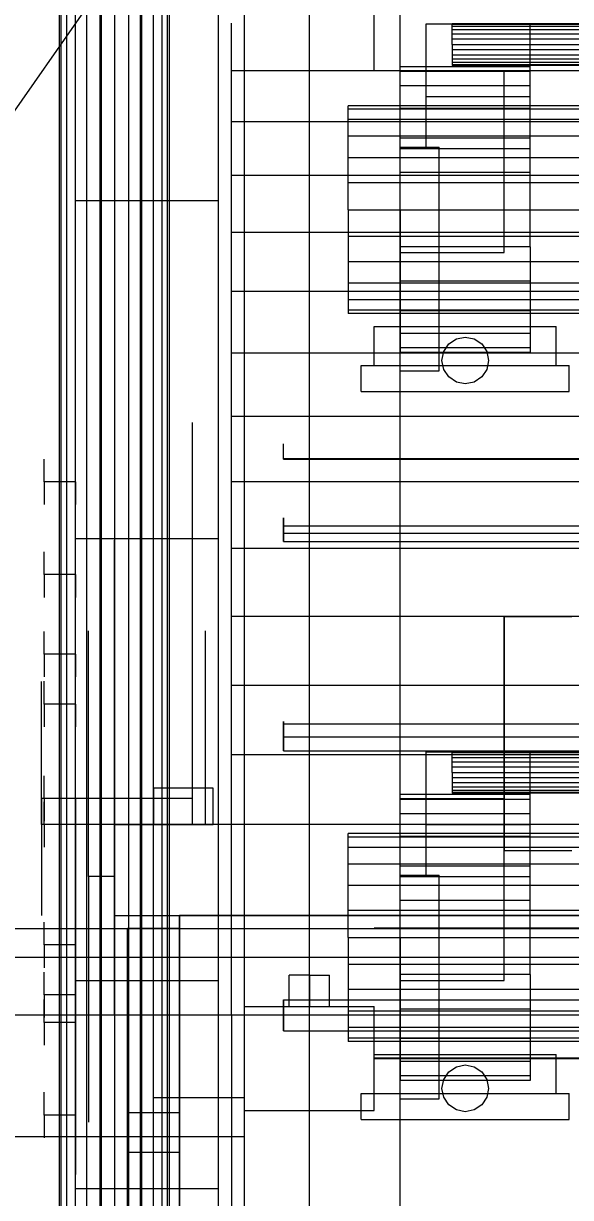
# Model space of a CAD drawing. Header units: millimetres. Extents: x -191664 to 191490, y -197311 to 10263.
# Drawn here: x -1485 to -1274.5, y -30453.5 to -30001.9 of the extents above; entities that cross this region are included whole.
import ezdxf

# ---------------------------------------------------------------- set-up
doc = ezdxf.new("R2010")
doc.units = ezdxf.units.MM
for name, color, linetype, lineweight in [('COTAS_USUARIO', 1, 'Continuous', 0), ('frontal_briquetadora', 7, 'Continuous', 0), ('frontal_mezcladora', 7, 'Continuous', 0), ('frontal_secador', 7, 'Continuous', 0), ('frontal_tolva', 7, 'Continuous', 0)]:
    doc.layers.add(name, color=color, linetype=linetype, lineweight=lineweight)
doc.dimstyles.new('PLANTA_100', dxfattribs={"dimtxt": 250, "dimasz": 150, "dimexe": 150, "dimexo": 80, "dimgap": 100, "dimtad": 1, "dimtih": 1, "dimtoh": 1, "dimdec": 1, "dimdsep": 46, "dimcen": 0.09, "dimclrd": 1, "dimclre": 1, "dimclrt": 1, "dimadec": 0, "dimazin": 0, "dimtfac": 1, "dimtdec": 4, "dimtofl": 0, "dimtmove": 0, "dimatfit": 3, "dimfxl": 1, "dimtolj": 1, "dimtzin": 0, "dimarcsym": 0})

# ---------------------------------------------------------------- blocks, each defined once
blk = doc.blocks.new('*D108')
at = {"layer": 'COTAS_USUARIO', "color": 1, "lineweight": -2, "transparency": 16777216}
for p, q in [((-80, -30400), (-1350, -30400)), ((-1200, -31850), (-1200, -30550)), ((-80, -32000), (-1350, -32000))]:
    blk.add_line(p, q, dxfattribs=at)
at = {"layer": 'COTAS_USUARIO', "color": 1, "transparency": 16777216}
for points in [[(-1225, -30550), (-1175, -30550), (-1200, -30400)], [(-1225, -31850), (-1175, -31850), (-1200, -32000)]]:
    blk.add_solid(points, dxfattribs=at)
at = {"layer": 'Defpoints', "color": 0, "transparency": 16777216}
for p in [(-1200, -30400), (0, -30400), (0, -32000)]:
    blk.add_point(p, dxfattribs=at)
blk = doc.blocks.new('*D109')
at = {"layer": 'COTAS_USUARIO', "color": 1, "lineweight": -2, "transparency": 16777216}
for p, q in [((-80, -28700), (-1350, -28700)), ((-1200, -31850), (-1200, -28850)), ((-80, -32000), (-1350, -32000))]:
    blk.add_line(p, q, dxfattribs=at)
at = {"layer": 'COTAS_USUARIO', "color": 1, "transparency": 16777216}
for points in [[(-1225, -28850), (-1175, -28850), (-1200, -28700)], [(-1225, -31850), (-1175, -31850), (-1200, -32000)]]:
    blk.add_solid(points, dxfattribs=at)
at = {"layer": 'Defpoints', "color": 0, "transparency": 16777216}
for p in [(-1200, -28700), (0, -28700), (0, -32000)]:
    blk.add_point(p, dxfattribs=at)
blk = doc.blocks.new('*D110')
at = {"layer": 'COTAS_USUARIO', "color": 1, "lineweight": -2, "transparency": 16777216}
for p, q in [((-80, -30350), (-1350, -30350)), ((-1200, -31850), (-1200, -30500)), ((-80, -32000), (-1350, -32000))]:
    blk.add_line(p, q, dxfattribs=at)
at = {"layer": 'COTAS_USUARIO', "color": 1, "transparency": 16777216}
for points in [[(-1225, -30500), (-1175, -30500), (-1200, -30350)], [(-1225, -31850), (-1175, -31850), (-1200, -32000)]]:
    blk.add_solid(points, dxfattribs=at)
at = {"layer": 'Defpoints', "color": 0, "transparency": 16777216}
for p in [(-1200, -30350), (0, -30350), (0, -32000)]:
    blk.add_point(p, dxfattribs=at)
blk = doc.blocks.new('*D111')
at = {"layer": 'COTAS_USUARIO', "color": 1, "lineweight": -2, "transparency": 16777216}
for p, q in [((-80, -27700), (-1350, -27700)), ((-1200, -31850), (-1200, -27850)), ((-80, -32000), (-1350, -32000))]:
    blk.add_line(p, q, dxfattribs=at)
at = {"layer": 'COTAS_USUARIO', "color": 1, "transparency": 16777216}
for points in [[(-1225, -27850), (-1175, -27850), (-1200, -27700)], [(-1225, -31850), (-1175, -31850), (-1200, -32000)]]:
    blk.add_solid(points, dxfattribs=at)
at = {"layer": 'Defpoints', "color": 0, "transparency": 16777216}
for p in [(-1200, -27700), (0, -27700), (0, -32000)]:
    blk.add_point(p, dxfattribs=at)
blk = doc.blocks.new('*D121')
at = {"layer": 'COTAS_USUARIO', "color": 1, "lineweight": -2, "transparency": 16777216}
for p, q in [((-80, -29000), (-1350, -29000)), ((-1200, -31850), (-1200, -29150)), ((-80, -32000), (-1350, -32000))]:
    blk.add_line(p, q, dxfattribs=at)
at = {"layer": 'COTAS_USUARIO', "color": 1, "transparency": 16777216}
for points in [[(-1225, -29150), (-1175, -29150), (-1200, -29000)], [(-1225, -31850), (-1175, -31850), (-1200, -32000)]]:
    blk.add_solid(points, dxfattribs=at)
at = {"layer": 'Defpoints', "color": 0, "transparency": 16777216}
for p in [(-1200, -29000), (0, -29000), (0, -32000)]:
    blk.add_point(p, dxfattribs=at)

msp = doc.modelspace()

# ---------------------------------------------------------------- linework, layer by layer
at = {"layer": 'frontal_briquetadora', "color": 117, "true_color": 0x28865c}
for p, q in [((-1405, -30020.09), (-1405, -30001.75)), ((-1405, -30039.67), (-1405, -30020.09)), ((-630, -30020.09), (-1405, -30020.09)), ((-1405, -30060.41), (-1405, -30039.67)), ((-630, -30039.67), (-1405, -30039.67)), ((-1405, -30082.22), (-1405, -30060.41)), ((-630, -30060.41), (-1405, -30060.41)), ((-1405, -30105), (-1405, -30082.22)), ((-630, -30082.22), (-1405, -30082.22)), ((-1405, -30128.66), (-1405, -30105)), ((-630, -30105), (-1405, -30105)), ((-1405, -30153.1), (-1405, -30128.66)), ((-630, -30128.66), (-1405, -30128.66)), ((-1405, -30178.21), (-1405, -30153.1)), ((-630, -30153.1), (-1405, -30153.1)), ((-1465, -30158.03), (-1465, -30155.34)), ((-1465, -30163.37), (-1465, -30158.03)), ((-1420, -30158.03), (-1420, -30155.34)), ((-1420, -30163.37), (-1420, -30158.03)), ((-1465, -30171.26), (-1465, -30163.37)), ((-1420, -30171.26), (-1420, -30163.37)), ((-1477, -30171.16), (-1477, -30169.43)), ((-1477, -30174.3), (-1477, -30171.16)), ((-1465, -30171.16), (-1465, -30169.43)), ((-1465, -30174.3), (-1465, -30171.16)), ((-1465, -30181.54), (-1465, -30171.26)), ((-1420, -30181.54), (-1420, -30171.26)), ((-1477, -30178.2), (-1477, -30174.3)), ((-1465, -30178.2), (-1465, -30174.3)), ((-1465, -30178.2), (-1477, -30178.2)), ((-1477, -30178.2), (-1477, -30182.1)), ((-1477, -30182.1), (-1477, -30185.24)), ((-1465, -30178.2), (-1465, -30182.1)), ((-1465, -30194.03), (-1465, -30181.54)), ((-1465, -30182.1), (-1465, -30185.24)), ((-1420, -30194.03), (-1420, -30181.54)), ((-1405, -30203.88), (-1405, -30178.21)), ((-630, -30178.21), (-1405, -30178.21)), ((-1477, -30185.24), (-1477, -30186.97)), ((-1465, -30185.24), (-1465, -30186.97)), ((-1465, -30208.49), (-1465, -30194.03)), ((-1420, -30208.49), (-1420, -30194.03)), ((-1405, -30230.01), (-1405, -30203.88)), ((-630, -30203.88), (-1405, -30203.88)), ((-1477, -30206.84), (-1477, -30205.1)), ((-1477, -30209.97), (-1477, -30206.84)), ((-1465, -30206.84), (-1465, -30205.1)), ((-1465, -30209.97), (-1465, -30206.84)), ((-1465, -30224.66), (-1465, -30208.49)), ((-1420, -30224.66), (-1420, -30208.49)), ((-1477, -30213.87), (-1477, -30209.97)), ((-1465, -30213.87), (-1465, -30209.97)), ((-1465, -30213.87), (-1477, -30213.87)), ((-1477, -30213.87), (-1477, -30217.78)), ((-1477, -30217.78), (-1477, -30220.91)), ((-1465, -30213.87), (-1465, -30217.78)), ((-1465, -30217.78), (-1465, -30220.91)), ((-1477, -30220.91), (-1477, -30222.65)), ((-1465, -30220.91), (-1465, -30222.65)), ((-1465, -30242.23), (-1465, -30224.66)), ((-1420, -30242.23), (-1420, -30224.66)), ((-1300, -30230.01), (-1405, -30230.01)), ((-1405, -30256.48), (-1405, -30230.01)), ((-630, -30230.01), (-1405, -30230.01)), ((-1300, -30230), (-1274, -30230)), ((-1300, -30230.01), (-1300, -30230)), ((-1300, -30230), (-1300, -30320)), ((-1300, -30256.48), (-1300, -30230.01)), ((-1477, -30237.44), (-1477, -30235.71)), ((-1465, -30237.07), (-1465, -30232.57)), ((-1465, -30237.44), (-1465, -30235.71)), ((-1460, -30239.65), (-1460, -30235.52)), ((-1420, -30237.07), (-1420, -30232.57)), ((-1415, -30239.63), (-1415, -30235.52)), ((-1477, -30240.58), (-1477, -30237.44)), ((-1477, -30244.48), (-1477, -30240.58)), ((-1465, -30245.81), (-1465, -30237.07)), ((-1465, -30240.58), (-1465, -30237.44)), ((-1465, -30244.48), (-1465, -30240.58)), ((-1460, -30247.73), (-1460, -30239.65)), ((-1420, -30245.81), (-1420, -30237.07)), ((-1415, -30247.68), (-1415, -30239.63)), ((-1465, -30244.48), (-1477, -30244.48)), ((-1477, -30244.48), (-1477, -30248.38)), ((-1465, -30260.88), (-1465, -30242.23)), ((-1465, -30244.48), (-1465, -30248.38)), ((-1420, -30260.88), (-1420, -30242.23)), ((-1477, -30248.38), (-1477, -30251.52)), ((-1465, -30258.28), (-1465, -30245.81)), ((-1465, -30248.38), (-1465, -30251.52)), ((-1460, -30259.4), (-1460, -30247.73)), ((-1420, -30258.28), (-1420, -30245.81)), ((-1415, -30259.31), (-1415, -30247.68)), ((-1477, -30251.52), (-1477, -30253.25)), ((-1465, -30251.52), (-1465, -30253.25)), ((-1478, -30258.47), (-1478, -30255.05)), ((-1478, -30268.22), (-1478, -30258.47)), ((-1477, -30256.63), (-1477, -30254.9)), ((-1477, -30259.77), (-1477, -30256.63)), ((-1465, -30256.63), (-1465, -30254.9)), ((-1465, -30258.47), (-1465, -30255.05)), ((-1465, -30259.77), (-1465, -30256.63)), ((-1465, -30273.75), (-1465, -30258.28)), ((-1465, -30268.22), (-1465, -30258.47)), ((-1420, -30273.75), (-1420, -30258.28)), ((-1405, -30283.18), (-1405, -30256.48)), ((-1300, -30256.48), (-1405, -30256.48)), ((-630, -30256.48), (-1405, -30256.48)), ((-1300, -30283.18), (-1300, -30256.48)), ((-1477, -30263.67), (-1477, -30259.77)), ((-1465, -30263.67), (-1465, -30259.77)), ((-1465, -30280.26), (-1465, -30260.88)), ((-1460, -30274.16), (-1460, -30259.4)), ((-1420, -30280.26), (-1420, -30260.88)), ((-1415, -30274.02), (-1415, -30259.31)), ((-1465, -30263.67), (-1477, -30263.67)), ((-1477, -30263.67), (-1477, -30267.58)), ((-1477, -30267.58), (-1477, -30270.71)), ((-1465, -30263.67), (-1465, -30267.58)), ((-1465, -30267.58), (-1465, -30270.71)), ((-1478, -30282.8), (-1478, -30268.22)), ((-1477, -30270.71), (-1477, -30272.44)), ((-1465, -30282.8), (-1465, -30268.22)), ((-1465, -30270.71), (-1465, -30272.44)), ((-1465, -30291.33), (-1465, -30273.75)), ((-1460, -30291.36), (-1460, -30274.16)), ((-1420, -30291.33), (-1420, -30273.75)), ((-1415, -30291.16), (-1415, -30274.02)), ((-1465, -30300), (-1465, -30280.26)), ((-1420, -30300), (-1420, -30280.26)), ((-1478, -30300), (-1478, -30282.8)), ((-1465, -30300), (-1465, -30282.8)), ((-1405, -30310), (-1405, -30283.18)), ((-1300, -30283.18), (-1405, -30283.18)), ((-630, -30283.18), (-1405, -30283.18)), ((-1300, -30310), (-1300, -30283.18)), ((-1478, -30291.1), (-1478, -30286.43)), ((-1465, -30291.1), (-1465, -30286.43)), ((-1478, -30299.51), (-1478, -30291.1)), ((-1477, -30292.96), (-1477, -30291.23)), ((-1477, -30296.1), (-1477, -30292.96)), ((-1465, -30299.51), (-1465, -30291.1)), ((-1465, -30292.96), (-1465, -30291.23)), ((-1465, -30310), (-1465, -30291.33)), ((-1465, -30296.1), (-1465, -30292.96)), ((-1460, -30310.25), (-1460, -30291.36)), ((-1420, -30310), (-1420, -30291.33)), ((-1415, -30310), (-1415, -30291.16)), ((-1478, -30310), (-1478, -30299.51)), ((-1477, -30300), (-1477, -30296.1)), ((-1465, -30300), (-1465, -30296.1)), ((-1465, -30310), (-1465, -30299.51)), ((-1435, -30296), (-1435, -30310)), ((-1412, -30296), (-1435, -30296)), ((-1420, -30310), (-1420, -30296)), ((-1412, -30296), (-1420, -30296)), ((-1412, -30310), (-1412, -30296)), ((-1465, -30300), (-1478, -30300)), ((-1478, -30300), (-1478, -30317.2)), ((-1465, -30300), (-1477, -30300)), ((-1477, -30300), (-1477, -30303.9)), ((-1477, -30302.96), (-1477, -30301.23)), ((-1477, -30306.1), (-1477, -30302.96)), ((-1477, -30303.9), (-1477, -30307.04)), ((-1420, -30300), (-1465, -30300)), ((-1465, -30300), (-1465, -30319.74)), ((-1465, -30300), (-1465, -30303.9)), ((-1465, -30300), (-1465, -30317.2)), ((-1465, -30302.96), (-1465, -30301.23)), ((-1465, -30306.1), (-1465, -30302.96)), ((-1465, -30303.9), (-1465, -30307.04)), ((-1420, -30301.43), (-1420, -30300)), ((-1420, -30302.86), (-1420, -30301.43)), ((-1420, -30304.29), (-1420, -30302.86)), ((-1477, -30310), (-1477, -30306.1)), ((-1477, -30307.04), (-1477, -30308.77)), ((-1465, -30310), (-1465, -30306.1)), ((-1465, -30307.04), (-1465, -30308.77)), ((-1420, -30305.72), (-1420, -30304.29)), ((-1420, -30307.15), (-1420, -30305.72)), ((-1420, -30308.57), (-1420, -30307.15)), ((-1420, -30310), (-1420, -30308.57)), ((-1465, -30310), (-1478, -30310)), ((-1478, -30310), (-1478, -30320.49)), ((-1465, -30310), (-1477, -30310)), ((-1477, -30310), (-1477, -30313.9)), ((-1450, -30310), (-1465, -30310)), ((-1465, -30310), (-1465, -30328.67)), ((-1465, -30310), (-1465, -30313.9)), ((-1465, -30310), (-1465, -30320.49)), ((-1460, -30330), (-1460, -30310.25)), ((-1450, -30310), (-1450, -30312.82)), ((-1450, -30310), (-1415, -30310)), ((-1420, -30310), (-1450, -30310)), ((-1300, -30310), (-1450, -30310)), ((-590, -30310), (-1450, -30310)), ((-1450, -30310), (-1450, -30315.18)), ((-1450, -30315.09), (-1450, -30310)), ((-1450, -30310), (-1450, -30345)), ((-1450, -30312.82), (-1450, -30315.66)), ((-1435, -30310), (-1412, -30310)), ((-1420, -30310), (-1412, -30310)), ((-630, -30310), (-1405, -30310)), ((-1300, -30310), (-1405, -30310)), ((-1300, -30310), (-1300, -30320)), ((-1478, -30317.2), (-1478, -30331.78)), ((-1477, -30313.9), (-1477, -30317.04)), ((-1477, -30317.04), (-1477, -30318.77)), ((-1465, -30313.9), (-1465, -30317.04)), ((-1465, -30317.04), (-1465, -30318.77)), ((-1465, -30317.2), (-1465, -30331.78)), ((-1450, -30320.16), (-1450, -30315.09)), ((-1450, -30315.18), (-1450, -30320.34)), ((-1450, -30315.66), (-1450, -30318.51)), ((-1478, -30320.49), (-1478, -30328.9)), ((-1465, -30319.74), (-1465, -30339.12)), ((-1465, -30320.49), (-1465, -30328.9)), ((-1450, -30318.51), (-1450, -30321.38)), ((-1450, -30325.2), (-1450, -30320.16)), ((-1450, -30320.34), (-1450, -30325.45)), ((-1450, -30321.38), (-1450, -30324.25)), ((-1300, -30320), (-1274, -30320)), ((-1450, -30324.25), (-1450, -30327.12)), ((-1450, -30330.21), (-1450, -30325.2)), ((-1450, -30325.45), (-1450, -30330.5)), ((-1478, -30328.9), (-1478, -30333.57)), ((-1465, -30328.67), (-1465, -30346.25)), ((-1465, -30328.9), (-1465, -30333.57)), ((-1450, -30330), (-1460, -30330)), ((-1460, -30330), (-1460, -30349.75)), ((-1450, -30327.12), (-1450, -30330)), ((-1450, -30332.15), (-1450, -30330)), ((-1450, -30335.19), (-1450, -30330.21)), ((-1450, -30330.5), (-1450, -30335.45)), ((-1478, -30331.78), (-1478, -30341.53)), ((-1465, -30331.78), (-1465, -30341.53)), ((-1450, -30334.3), (-1450, -30332.15)), ((-1450, -30336.45), (-1450, -30334.3)), ((-1450, -30340.12), (-1450, -30335.19)), ((-1450, -30335.45), (-1450, -30340.29)), ((-1465, -30339.12), (-1465, -30357.77)), ((-1450, -30338.6), (-1450, -30336.45)), ((-1450, -30340.74), (-1450, -30338.6)), ((-1450, -30345), (-1450, -30340.12)), ((-1450, -30340.29), (-1450, -30345)), ((-1478, -30341.53), (-1478, -30344.95)), ((-1465, -30341.53), (-1465, -30344.95)), ((-1450, -30342.87), (-1450, -30340.74)), ((-1450, -30345), (-1450, -30342.87)), ((-1477, -30349.29), (-1477, -30347.56)), ((-1477, -30352.42), (-1477, -30349.29)), ((-1465, -30346.25), (-1465, -30361.72)), ((-1465, -30349.29), (-1465, -30347.56)), ((-1465, -30352.42), (-1465, -30349.29)), ((-1450, -30345), (-1425, -30345)), ((-1450, -30345), (-590, -30345)), ((-620, -30345), (-1425, -30345)), ((-1425, -30345), (-1425, -30363.49)), ((-1425, -30345), (-1425, -30363)), ((-1425, -30345), (-1425, -30510)), ((-1425, -30345), (-1425, -30360.9)), ((-1425, -30357.98), (-1425, -30345)), ((-1425, -30500), (-1425, -30345)), ((-1477, -30356.33), (-1477, -30352.42)), ((-1465, -30356.33), (-1465, -30352.42)), ((-1460, -30349.75), (-1460, -30368.64)), ((-1445, -30685), (-1445, -30350)), ((-1425, -30350), (-1445, -30350)), ((-1425, -30350), (-1425, -30685)), ((-1465, -30356.33), (-1477, -30356.33)), ((-1477, -30356.33), (-1477, -30360.23)), ((-1465, -30356.33), (-1465, -30360.23)), ((-1465, -30357.77), (-1465, -30375.34)), ((-1425, -30370.43), (-1425, -30357.98)), ((-1477, -30360.23), (-1477, -30363.37)), ((-1465, -30360.23), (-1465, -30363.37)), ((-1465, -30361.72), (-1465, -30374.19)), ((-1425, -30360.9), (-1425, -30373.75)), ((-1477, -30363.37), (-1477, -30365.1)), ((-1477, -30368.48), (-1477, -30366.75)), ((-1465, -30363.37), (-1465, -30365.1)), ((-1465, -30368.48), (-1465, -30366.75)), ((-1425, -30363), (-1425, -30379.88)), ((-1425, -30363.49), (-1425, -30380.63)), ((-1477, -30371.62), (-1477, -30368.48)), ((-1477, -30375.52), (-1477, -30371.62)), ((-1465, -30371.62), (-1465, -30368.48)), ((-1465, -30375.52), (-1465, -30371.62)), ((-1460, -30368.64), (-1460, -30385.84)), ((-1425, -30382.24), (-1425, -30370.43)), ((-1465, -30375.52), (-1477, -30375.52)), ((-1477, -30375.52), (-1477, -30379.42)), ((-1465, -30374.19), (-1465, -30382.93)), ((-1465, -30375.34), (-1465, -30391.51)), ((-1465, -30375.52), (-1465, -30379.42)), ((-1425, -30373.75), (-1425, -30382.76)), ((-1477, -30379.09), (-1477, -30377.35)), ((-1477, -30382.22), (-1477, -30379.09)), ((-1477, -30379.42), (-1477, -30382.56)), ((-1465, -30379.09), (-1465, -30377.35)), ((-1465, -30382.22), (-1465, -30379.09)), ((-1465, -30379.42), (-1465, -30382.56)), ((-1425, -30379.88), (-1425, -30395.32)), ((-1425, -30380.63), (-1425, -30395.71)), ((-1477, -30386.13), (-1477, -30382.22)), ((-1477, -30382.56), (-1477, -30384.29)), ((-1465, -30386.13), (-1465, -30382.22)), ((-1465, -30382.56), (-1465, -30384.29)), ((-1465, -30382.93), (-1465, -30387.43)), ((-1425, -30393.29), (-1425, -30382.24)), ((-1425, -30382.76), (-1425, -30387.41)), ((-1465, -30386.13), (-1477, -30386.13)), ((-1477, -30386.13), (-1477, -30390.03)), ((-1465, -30386.13), (-1465, -30390.03)), ((-1460, -30385.84), (-1460, -30400.6)), ((-1477, -30390.03), (-1477, -30393.16)), ((-1477, -30393.16), (-1477, -30394.9)), ((-1465, -30390.03), (-1465, -30393.16)), ((-1465, -30391.51), (-1465, -30405.97)), ((-1465, -30393.16), (-1465, -30394.9)), ((-1425, -30403.48), (-1425, -30393.29)), ((-1425, -30395.32), (-1425, -30409.06)), ((-1425, -30395.71), (-1425, -30408.12)), ((-1460, -30400.6), (-1460, -30412.27)), ((-1425, -30412.72), (-1425, -30403.48)), ((-1465, -30405.97), (-1465, -30418.46)), ((-1460, -30412.27), (-1460, -30420.35)), ((-1425, -30408.12), (-1425, -30417.37)), ((-1425, -30409.06), (-1425, -30420.85)), ((-1477, -30414.76), (-1477, -30413.03)), ((-1477, -30417.9), (-1477, -30414.76)), ((-1465, -30414.76), (-1465, -30413.03)), ((-1465, -30417.9), (-1465, -30414.76)), ((-1425, -30420.93), (-1425, -30412.72)), ((-1477, -30421.8), (-1477, -30417.9)), ((-1465, -30421.8), (-1465, -30417.9)), ((-1465, -30418.46), (-1465, -30428.74)), ((-1460, -30420.35), (-1460, -30424.48)), ((-1425, -30420.93), (-1445, -30420.93)), ((-1445, -30685), (-1445, -30420.93)), ((-1445, -30420.93), (-1445, -30423.52)), ((-1425, -30417.37), (-1425, -30423.07)), ((-1425, -30420.85), (-1425, -30430.46)), ((-1425, -30622.14), (-1425, -30420.93)), ((-1465, -30421.8), (-1477, -30421.8)), ((-1477, -30421.8), (-1477, -30425.7)), ((-1477, -30425.7), (-1477, -30428.84)), ((-1465, -30421.8), (-1465, -30425.7)), ((-1465, -30425.7), (-1465, -30428.84)), ((-1445, -30423.52), (-1445, -30425.97)), ((-1445, -30425.97), (-1445, -30428.29)), ((-1425, -30423.07), (-1425, -30425)), ((-1477, -30428.84), (-1477, -30430.57)), ((-1465, -30428.74), (-1465, -30436.63)), ((-1465, -30428.84), (-1465, -30430.57)), ((-1445, -30428.29), (-1445, -30430.46)), ((-1445, -30430.46), (-1445, -30432.49)), ((-1425, -30430.46), (-1425, -30437.75)), ((-1445, -30432.49), (-1445, -30434.37)), ((-1445, -30434.37), (-1445, -30436.11)), ((-1465, -30436.63), (-1465, -30441.97)), ((-1445, -30436.11), (-1425, -30436.11)), ((-1445, -30436.11), (-1445, -30685)), ((-1425, -30441.56), (-1425, -30436.11)), ((-1425, -30436.11), (-1425, -30662.86)), ((-1425, -30437.75), (-1425, -30442.56)), ((-1465, -30441.97), (-1465, -30444.66)), ((-1425, -30444.49), (-1425, -30441.56)), ((-1425, -30442.56), (-1425, -30444.82)), ((-1425, -30444.82), (-1425, -30444.49))]:
    msp.add_line(p, q, dxfattribs=at)
at = {"layer": 'frontal_briquetadora', "color": 127, "true_color": 0x587e77}
for p, q in [((-1385, -30164.71), (-1385, -30163.55)), ((-1385, -30166.8), (-1385, -30164.71)), ((-1385, -30169.4), (-1385, -30166.8)), ((-1405, -30170.31), (-1405, -30169.4)), ((-1405, -30173.04), (-1405, -30170.31)), ((-1405, -30177.57), (-1405, -30173.04)), ((-1220, -30169.4), (-1385, -30169.4)), ((-1385, -30169.4), (-1385, -30169.41)), ((-1385, -30169.42), (-1385, -30169.4)), ((-1385, -30169.41), (-1385, -30169.42)), ((-1385, -30169.42), (-1385, -30169.44)), ((-1385, -30169.44), (-1385, -30169.45)), ((-1385, -30169.48), (-1385, -30169.44)), ((-1385, -30169.45), (-1385, -30169.46)), ((-1385, -30169.46), (-1385, -30169.47)), ((-1385, -30169.47), (-1385, -30169.48)), ((-1385, -30169.48), (-1220, -30169.48)), ((-1405, -30183.85), (-1405, -30177.57)), ((-1405, -30191.84), (-1405, -30183.85)), ((-1405, -30201.45), (-1405, -30191.84)), ((-1385, -30192.36), (-1385, -30192.08)), ((-1385, -30192.08), (-1385, -30192.65)), ((-1385, -30192.33), (-1385, -30192.14)), ((-1385, -30192.14), (-1385, -30193.15)), ((-1385, -30193.68), (-1385, -30192.33)), ((-1385, -30193.42), (-1385, -30192.36)), ((-1385, -30192.65), (-1385, -30193.97)), ((-1385, -30193.15), (-1385, -30195.14)), ((-1385, -30195.14), (-1385, -30193.42)), ((-1385, -30195.91), (-1385, -30193.68)), ((-1385, -30193.97), (-1385, -30195.87)), ((-1385, -30195.14), (-875, -30195.14)), ((-1385, -30195.96), (-1385, -30195.14)), ((-1385, -30195.87), (-1385, -30198.07)), ((-1385, -30198.58), (-1385, -30195.91)), ((-1385, -30196.8), (-1385, -30195.96)), ((-1385, -30197.64), (-1385, -30196.8)), ((-1385, -30198.5), (-1385, -30197.64)), ((-875, -30198.07), (-1385, -30198.07)), ((-1385, -30198.07), (-1385, -30198.53)), ((-1385, -30199.37), (-1385, -30198.5)), ((-1385, -30198.53), (-1385, -30198.99)), ((-1385, -30201.14), (-1385, -30198.58)), ((-1385, -30198.99), (-1385, -30199.44)), ((-1385, -30200.25), (-1385, -30199.37)), ((-1385, -30199.44), (-1385, -30199.88)), ((-1385, -30199.88), (-1385, -30200.32)), ((-1385, -30201.14), (-1385, -30200.25)), ((-1450, -30202.81), (-1450, -30200.67)), ((-1450, -30207.07), (-1450, -30202.81)), ((-1405, -30202.81), (-1405, -30200.67)), ((-1405, -30212.62), (-1405, -30201.45)), ((-1405, -30207.07), (-1405, -30202.81)), ((-1385, -30200.32), (-1385, -30200.74)), ((-1385, -30200.74), (-1385, -30201.14)), ((-1385, -30201.14), (-875, -30201.14)), ((-1450, -30213.4), (-1450, -30207.07)), ((-1405, -30213.4), (-1405, -30207.07)), ((-1450, -30221.72), (-1450, -30213.4)), ((-1405, -30225.25), (-1405, -30212.62)), ((-1405, -30221.72), (-1405, -30213.4)), ((-1450, -30231.93), (-1450, -30221.72)), ((-1405, -30231.93), (-1405, -30221.72)), ((-1405, -30239.23), (-1405, -30225.25)), ((-1450, -30243.92), (-1450, -30231.93)), ((-1405, -30243.92), (-1405, -30231.93)), ((-1405, -30254.44), (-1405, -30239.23)), ((-1450, -30257.55), (-1450, -30243.92)), ((-1405, -30257.55), (-1405, -30243.92)), ((-1405, -30270.74), (-1405, -30254.44)), ((-1450, -30272.65), (-1450, -30257.55)), ((-1405, -30272.65), (-1405, -30257.55)), ((-1405, -30288.01), (-1405, -30270.74)), ((-1385, -30270.57), (-1385, -30270.41)), ((-1385, -30270.41), (-1385, -30270.8)), ((-1385, -30270.8), (-1385, -30270.42)), ((-1385, -30270.42), (-1385, -30271.25)), ((-1385, -30271.25), (-1385, -30270.57)), ((-1385, -30272.31), (-1385, -30270.8)), ((-1385, -30270.8), (-1385, -30271.69)), ((-1385, -30271.25), (-875, -30271.25)), ((-1385, -30272.71), (-1385, -30271.25)), ((-1385, -30271.69), (-1385, -30273)), ((-1385, -30274.64), (-1385, -30272.31)), ((-1450, -30289.05), (-1450, -30272.65)), ((-1405, -30289.05), (-1405, -30272.65)), ((-1385, -30274.18), (-1385, -30272.71)), ((-1385, -30273), (-1385, -30274.62)), ((-1385, -30275.66), (-1385, -30274.18)), ((-1385, -30274.62), (-1385, -30276.4)), ((-1385, -30277.33), (-1385, -30274.64)), ((-1385, -30277.14), (-1385, -30275.66)), ((-875, -30276.4), (-1385, -30276.4)), ((-1385, -30276.4), (-1385, -30277.31)), ((-1385, -30278.63), (-1385, -30277.14)), ((-1385, -30277.31), (-1385, -30278.19)), ((-1385, -30279.83), (-1385, -30277.33)), ((-1385, -30278.19), (-1385, -30279.04)), ((-1385, -30280.13), (-1385, -30278.63)), ((-1385, -30279.04), (-1385, -30279.82)), ((-1385, -30279.82), (-1385, -30280.52)), ((-1385, -30281.64), (-1385, -30279.83)), ((-1385, -30281.64), (-1385, -30280.13)), ((-1385, -30280.52), (-1385, -30281.14)), ((-1385, -30281.14), (-1385, -30281.64)), ((-1385, -30281.64), (-875, -30281.64)), ((-1450, -30306.56), (-1450, -30289.05)), ((-1405, -30306.09), (-1405, -30288.01)), ((-1405, -30306.56), (-1405, -30289.05)), ((-1450, -30324.97), (-1450, -30306.56)), ((-1405, -30324.84), (-1405, -30306.09)), ((-1405, -30324.97), (-1405, -30306.56)), ((-1450, -30344.06), (-1450, -30324.97)), ((-1405, -30344.08), (-1405, -30324.84)), ((-1405, -30344.06), (-1405, -30324.97)), ((-1450, -30363.61), (-1450, -30344.06)), ((-1405, -30363.61), (-1405, -30344.06)), ((-1405, -30363.65), (-1405, -30344.08)), ((-1450, -30359.82), (-1450, -30353.99)), ((-1450, -30370.31), (-1450, -30359.82)), ((-1450, -30383.4), (-1450, -30363.61)), ((-1405, -30383.4), (-1405, -30363.61)), ((-1405, -30383.4), (-1405, -30363.65)), ((-1450, -30383.4), (-1450, -30370.31)), ((-1385, -30377.4), (-875, -30377.4)), ((-1385, -30378.26), (-1385, -30377.4)), ((-1385, -30377.97), (-1385, -30377.4)), ((-1385, -30377.4), (-1385, -30377.53)), ((-1385, -30377.53), (-1385, -30377.97)), ((-1385, -30379.63), (-1385, -30377.97)), ((-1385, -30377.97), (-1385, -30378.68)), ((-1385, -30379.11), (-1385, -30378.26)), ((-1385, -30378.68), (-1385, -30379.63)), ((-1385, -30379.97), (-1385, -30379.11)), ((-1385, -30382.05), (-1385, -30379.63)), ((-1385, -30379.63), (-1385, -30380.78)), ((-1385, -30380.83), (-1385, -30379.97)), ((-1385, -30380.78), (-1385, -30382.05)), ((-1385, -30381.69), (-1385, -30380.83)), ((-1450, -30383.4), (-1599.2, -30383.4)), ((-1405, -30383.4), (-1450, -30383.4)), ((-1450, -30383.4), (-1450, -30403.19)), ((-1450, -30383.4), (-1450, -30396.49)), ((-1385, -30383.4), (-1405, -30383.4)), ((-1405, -30383.4), (-1405, -30403.15)), ((-1405, -30383.4), (-1405, -30403.19)), ((-1385, -30382.54), (-1385, -30381.69)), ((-1385, -30384.75), (-1385, -30382.05)), ((-1385, -30382.05), (-1385, -30383.4)), ((-1385, -30383.4), (-1385, -30382.54)), ((-875, -30383.4), (-1385, -30383.4)), ((-1385, -30383.4), (-1385, -30384.75)), ((-1385, -30383.4), (-1385, -30384.26)), ((-1385, -30384.26), (-1385, -30385.11)), ((-1385, -30384.75), (-1385, -30386.02)), ((-1385, -30387.17), (-1385, -30384.75)), ((-1385, -30385.11), (-1385, -30385.97)), ((-1385, -30385.97), (-1385, -30386.83)), ((-1385, -30386.02), (-1385, -30387.17)), ((-1385, -30386.83), (-1385, -30387.69)), ((-1385, -30387.17), (-1385, -30388.12)), ((-1385, -30388.83), (-1385, -30387.17)), ((-1385, -30387.69), (-1385, -30388.54)), ((-1385, -30388.12), (-1385, -30388.83)), ((-1385, -30388.54), (-1385, -30389.4)), ((-1385, -30388.83), (-1385, -30389.27)), ((-1385, -30389.4), (-1385, -30388.83)), ((-1385, -30389.27), (-1385, -30389.4)), ((-1385, -30389.4), (-875, -30389.4)), ((-1450, -30396.49), (-1450, -30406.98)), ((-1450, -30403.19), (-1450, -30422.74)), ((-1405, -30403.15), (-1405, -30422.72)), ((-1405, -30403.19), (-1405, -30422.74)), ((-1450, -30406.98), (-1450, -30412.81)), ((-1450, -30422.74), (-1450, -30441.83)), ((-1405, -30422.72), (-1405, -30441.96)), ((-1405, -30422.74), (-1405, -30441.83)), ((-1450, -30441.83), (-1450, -30460.24)), ((-1405, -30441.83), (-1405, -30460.24)), ((-1405, -30441.96), (-1405, -30460.71))]:
    msp.add_line(p, q, dxfattribs=at)
at = {"layer": 'frontal_mezcladora', "color": 134, "true_color": 0x238fa9}
for p, q in [((-1471.2, -30900), (-1471.2, -29450)), ((-1470.48, -30900), (-1470.48, -29450)), ((-1468.36, -30900), (-1468.36, -29450)), ((-1464.99, -30900), (-1464.99, -29450)), ((-1460.6, -30900), (-1460.6, -29450)), ((-1455.49, -30900), (-1455.49, -29450)), ((-1450, -29450), (-1450, -30900)), ((-1444.51, -30900), (-1444.51, -29450)), ((-1439.4, -30900), (-1439.4, -29450)), ((-1435.01, -30900), (-1435.01, -29450)), ((-1431.64, -30900), (-1431.64, -29450)), ((-1429.52, -30900), (-1429.52, -29450)), ((-1428.8, -30900), (-1428.8, -29450))]:
    msp.add_line(p, q, dxfattribs=at)
at = {"layer": 'frontal_secador', "color": 254, "true_color": 0xd8e0dc}
for p, q in [((-1400, -31335), (-1400, -29065)), ((-1375, -31335), (-1375, -29065)), ((-1820, -30430), (-1400, -30430)), ((-1400, -30680), (-1400, -30430))]:
    msp.add_line(p, q, dxfattribs=at)
at = {"layer": 'frontal_secador', "color": 9, "true_color": 0xb8c6c1}
for p, q in [((-1375, -30825), (-1375, -29065)), ((-1455, -30590), (-1455, -29640)), ((-1435, -30590), (-1435, -29640))]:
    msp.add_line(p, q, dxfattribs=at)
at = {"layer": 'frontal_secador', "color": 251, "true_color": 0x536a64}
for p, q in [((-1400, -31350), (-1400, -29100)), ((-1340, -31350), (-1340, -29100)), ((-1440, -30625), (-1440, -29605)), ((-1410, -30625), (-1410, -29605))]:
    msp.add_line(p, q, dxfattribs=at)
at = {"layer": 'frontal_secador', "color": 142, "true_color": 0x159eb4}
for p, q in [((-1400, -30020), (-1400, -29980)), ((-1350, -30020), (-1350, -29980)), ((-1400, -30020), (-1350, -30020)), ((-1400, -30380), (-1350, -30380)), ((-1400, -30420), (-1400, -30380)), ((-1350, -30420), (-1350, -30380)), ((-1400, -30420), (-1350, -30420))]:
    msp.add_line(p, q, dxfattribs=at)
at = {"layer": 'frontal_secador', "color": 8, "true_color": 0x617680}
for p, q in [((-1330, -30002), (-1290, -30002)), ((-1330, -30030), (-1330, -30002)), ((-1290, -30030), (-1290, -30002)), ((-1340, -30020), (-1300, -30020)), ((-1340, -30050), (-1340, -30020)), ((-1300, -30050), (-1300, -30020)), ((-1330, -30030), (-1290, -30030)), ((-1330, -30050), (-1330, -30030)), ((-1290, -30050), (-1290, -30030)), ((-1340, -30049.5), (-1325, -30049.5)), ((-1340, -30135.5), (-1340, -30049.5)), ((-1340, -30050), (-1300, -30050)), ((-1340, -30090), (-1340, -30050)), ((-1330, -30050), (-1290, -30050)), ((-1325, -30135.5), (-1325, -30049.5)), ((-1300, -30090), (-1300, -30050)), ((-1340, -30090), (-1300, -30090)), ((-1350, -30118.5), (-1280, -30118.5)), ((-1350, -30133.5), (-1350, -30118.5)), ((-1280, -30133.5), (-1280, -30118.5)), ((-1355, -30133.5), (-1275, -30133.5)), ((-1355, -30143.5), (-1355, -30133.5)), ((-1350, -30133.5), (-1280, -30133.5)), ((-1340, -30135.5), (-1325, -30135.5)), ((-1275, -30143.5), (-1275, -30133.5)), ((-1355, -30143.5), (-1275, -30143.5)), ((-1330, -30282), (-1290, -30282)), ((-1330, -30310), (-1330, -30282)), ((-1290, -30310), (-1290, -30282)), ((-1340, -30300), (-1300, -30300)), ((-1340, -30330), (-1340, -30300)), ((-1300, -30330), (-1300, -30300)), ((-1330, -30310), (-1290, -30310)), ((-1330, -30330), (-1330, -30310)), ((-1290, -30330), (-1290, -30310)), ((-1340, -30329.5), (-1325, -30329.5)), ((-1340, -30415.5), (-1340, -30329.5)), ((-1340, -30330), (-1300, -30330)), ((-1340, -30370), (-1340, -30330)), ((-1330, -30330), (-1290, -30330)), ((-1325, -30415.5), (-1325, -30329.5)), ((-1300, -30370), (-1300, -30330)), ((-1340, -30370), (-1300, -30370)), ((-1350, -30398.5), (-1280, -30398.5)), ((-1350, -30413.5), (-1350, -30398.5)), ((-1280, -30413.5), (-1280, -30398.5)), ((-1355, -30413.5), (-1275, -30413.5)), ((-1355, -30423.5), (-1355, -30413.5)), ((-1350, -30413.5), (-1280, -30413.5)), ((-1340, -30415.5), (-1325, -30415.5)), ((-1275, -30423.5), (-1275, -30413.5)), ((-1355, -30423.5), (-1275, -30423.5))]:
    msp.add_line(p, q, dxfattribs=at)
at = {"layer": 'frontal_secador', "color": 253, "true_color": 0xa4b0b5}
for p, q in [((-1320, -30002.27), (-1320, -30002)), ((1320, -30002), (-1320, -30002)), ((-1320, -30003.07), (-1320, -30002.27)), ((1320, -30002.27), (-1320, -30002.27)), ((-1320, -30004.34), (-1320, -30003.07)), ((1320, -30003.07), (-1320, -30003.07)), ((-1320, -30006), (-1320, -30004.34)), ((1320, -30004.34), (-1320, -30004.34)), ((-1320, -30007.93), (-1320, -30006)), ((1320, -30006), (-1320, -30006)), ((-1320, -30010), (-1320, -30007.93)), ((1320, -30007.93), (-1320, -30007.93)), ((-1320, -30010), (-1320, -30012.07)), ((-1320, -30010), (1320, -30010)), ((-1320, -30012.07), (-1320, -30014)), ((1320, -30012.07), (-1320, -30012.07)), ((-1320, -30014), (-1320, -30015.66)), ((1320, -30014), (-1320, -30014)), ((-1340, -30020.37), (-1340, -30018.5)), ((-1290, -30018.5), (-1340, -30018.5)), ((-1320, -30015.66), (-1320, -30016.93)), ((1320, -30015.66), (-1320, -30015.66)), ((-1320, -30016.93), (-1320, -30017.73)), ((1320, -30016.93), (-1320, -30016.93)), ((-1320, -30017.73), (-1320, -30018)), ((1320, -30017.73), (-1320, -30017.73)), ((1320, -30018), (-1320, -30018)), ((-1290, -30020.37), (-1290, -30018.5)), ((-1340, -30025.87), (-1340, -30020.37)), ((-1290, -30020.37), (-1340, -30020.37)), ((-1290, -30025.87), (-1290, -30020.37)), ((-1340, -30034.61), (-1340, -30025.87)), ((-1290, -30025.87), (-1340, -30025.87)), ((-1290, -30034.61), (-1290, -30025.87)), ((-1360, -30034.86), (-1360, -30033.5)), ((1360, -30033.5), (-1360, -30033.5)), ((-1360, -30038.86), (-1360, -30034.86)), ((1360, -30034.86), (-1360, -30034.86)), ((-1340, -30046), (-1340, -30034.61)), ((-1290, -30034.61), (-1340, -30034.61)), ((-1290, -30046), (-1290, -30034.61)), ((-1360, -30045.22), (-1360, -30038.86)), ((1360, -30038.86), (-1360, -30038.86)), ((-1360, -30053.5), (-1360, -30045.22)), ((1360, -30045.22), (-1360, -30045.22)), ((-1340, -30059.26), (-1340, -30046)), ((-1290, -30046), (-1340, -30046)), ((-1290, -30059.26), (-1290, -30046)), ((-1360, -30063.15), (-1360, -30053.5)), ((1360, -30053.5), (-1360, -30053.5)), ((-1340, -30073.5), (-1340, -30059.26)), ((-1290, -30059.26), (-1340, -30059.26)), ((-1290, -30073.5), (-1290, -30059.26)), ((-1360, -30073.5), (-1360, -30063.15)), ((1360, -30063.15), (-1360, -30063.15)), ((-1360, -30073.5), (-1360, -30083.85)), ((-1360, -30073.5), (1360, -30073.5)), ((-1340, -30073.5), (-1340, -30087.74)), ((-1340, -30073.5), (-1290, -30073.5)), ((-1290, -30087.74), (-1290, -30073.5)), ((-1360, -30083.85), (-1360, -30093.5)), ((1360, -30083.85), (-1360, -30083.85)), ((-1340, -30087.74), (-1340, -30101)), ((-1290, -30087.74), (-1340, -30087.74)), ((-1290, -30087.74), (-1290, -30101)), ((-1360, -30093.5), (-1360, -30101.78)), ((1360, -30093.5), (-1360, -30093.5)), ((-1360, -30101.78), (-1360, -30108.14)), ((1360, -30101.78), (-1360, -30101.78)), ((-1340, -30101), (-1340, -30112.39)), ((-1290, -30101), (-1340, -30101)), ((-1290, -30101), (-1290, -30112.39)), ((-1360, -30108.14), (-1360, -30112.14)), ((1360, -30108.14), (-1360, -30108.14)), ((-1360, -30112.14), (-1360, -30113.5)), ((1360, -30112.14), (-1360, -30112.14)), ((1360, -30113.5), (-1360, -30113.5)), ((-1340, -30112.39), (-1340, -30121.13)), ((-1290, -30112.39), (-1340, -30112.39)), ((-1290, -30112.39), (-1290, -30121.13)), ((-1340, -30121.13), (-1340, -30126.63)), ((-1290, -30121.13), (-1340, -30121.13)), ((-1290, -30121.13), (-1290, -30126.63)), ((-1340, -30126.63), (-1340, -30128.5)), ((-1290, -30126.63), (-1340, -30126.63)), ((-1290, -30126.63), (-1290, -30128.5)), ((-1290, -30128.5), (-1340, -30128.5)), ((-1320, -30282.27), (-1320, -30282)), ((1320, -30282), (-1320, -30282)), ((-1320, -30283.07), (-1320, -30282.27)), ((1320, -30282.27), (-1320, -30282.27)), ((-1320, -30284.34), (-1320, -30283.07)), ((1320, -30283.07), (-1320, -30283.07)), ((-1320, -30286), (-1320, -30284.34)), ((1320, -30284.34), (-1320, -30284.34)), ((-1320, -30287.93), (-1320, -30286)), ((1320, -30286), (-1320, -30286)), ((-1320, -30290), (-1320, -30287.93)), ((1320, -30287.93), (-1320, -30287.93)), ((-1320, -30290), (-1320, -30292.07)), ((-1320, -30290), (1320, -30290)), ((-1320, -30292.07), (-1320, -30294)), ((1320, -30292.07), (-1320, -30292.07)), ((-1320, -30294), (-1320, -30295.66)), ((1320, -30294), (-1320, -30294)), ((-1340, -30300.37), (-1340, -30298.5)), ((-1290, -30298.5), (-1340, -30298.5)), ((-1320, -30295.66), (-1320, -30296.93)), ((1320, -30295.66), (-1320, -30295.66)), ((-1320, -30296.93), (-1320, -30297.73)), ((1320, -30296.93), (-1320, -30296.93)), ((-1320, -30297.73), (-1320, -30298)), ((1320, -30297.73), (-1320, -30297.73)), ((1320, -30298), (-1320, -30298)), ((-1290, -30300.37), (-1290, -30298.5)), ((-1340, -30305.87), (-1340, -30300.37)), ((-1290, -30300.37), (-1340, -30300.37)), ((-1290, -30305.87), (-1290, -30300.37)), ((-1340, -30314.61), (-1340, -30305.87)), ((-1290, -30305.87), (-1340, -30305.87)), ((-1290, -30314.61), (-1290, -30305.87)), ((-1360, -30314.86), (-1360, -30313.5)), ((1360, -30313.5), (-1360, -30313.5)), ((-1360, -30318.86), (-1360, -30314.86)), ((1360, -30314.86), (-1360, -30314.86)), ((-1340, -30326), (-1340, -30314.61)), ((-1290, -30314.61), (-1340, -30314.61)), ((-1290, -30326), (-1290, -30314.61)), ((-1360, -30325.22), (-1360, -30318.86)), ((1360, -30318.86), (-1360, -30318.86)), ((-1360, -30333.5), (-1360, -30325.22)), ((1360, -30325.22), (-1360, -30325.22)), ((-1340, -30339.26), (-1340, -30326)), ((-1290, -30326), (-1340, -30326)), ((-1290, -30339.26), (-1290, -30326)), ((-1360, -30343.15), (-1360, -30333.5)), ((1360, -30333.5), (-1360, -30333.5)), ((-1340, -30353.5), (-1340, -30339.26)), ((-1290, -30339.26), (-1340, -30339.26)), ((-1290, -30353.5), (-1290, -30339.26)), ((-1360, -30353.5), (-1360, -30343.15)), ((1360, -30343.15), (-1360, -30343.15)), ((-1360, -30353.5), (-1360, -30363.85)), ((-1360, -30353.5), (1360, -30353.5)), ((-1340, -30353.5), (-1340, -30367.74)), ((-1340, -30353.5), (-1290, -30353.5)), ((-1290, -30367.74), (-1290, -30353.5)), ((-1360, -30363.85), (-1360, -30373.5)), ((1360, -30363.85), (-1360, -30363.85)), ((-1340, -30367.74), (-1340, -30381)), ((-1290, -30367.74), (-1340, -30367.74)), ((-1290, -30367.74), (-1290, -30381)), ((-1360, -30373.5), (-1360, -30381.78)), ((1360, -30373.5), (-1360, -30373.5)), ((-1360, -30381.78), (-1360, -30388.14)), ((1360, -30381.78), (-1360, -30381.78)), ((-1340, -30381), (-1340, -30392.39)), ((-1290, -30381), (-1340, -30381)), ((-1290, -30381), (-1290, -30392.39)), ((-1360, -30388.14), (-1360, -30392.14)), ((1360, -30388.14), (-1360, -30388.14)), ((-1360, -30392.14), (-1360, -30393.5)), ((1360, -30392.14), (-1360, -30392.14)), ((1360, -30393.5), (-1360, -30393.5)), ((-1340, -30392.39), (-1340, -30401.13)), ((-1290, -30392.39), (-1340, -30392.39)), ((-1290, -30392.39), (-1290, -30401.13)), ((-1340, -30401.13), (-1340, -30406.63)), ((-1290, -30401.13), (-1340, -30401.13)), ((-1290, -30401.13), (-1290, -30406.63)), ((-1340, -30406.63), (-1340, -30408.5)), ((-1290, -30406.63), (-1340, -30406.63)), ((-1290, -30406.63), (-1290, -30408.5)), ((-1290, -30408.5), (-1340, -30408.5))]:
    msp.add_line(p, q, dxfattribs=at)
at = {"layer": 'frontal_secador', "color": 129, "true_color": 0x304542}
for p, q in [((-1465, -30070), (-1410, -30070)), ((-1465, -30200), (-1465, -30070)), ((-1410, -30200), (-1410, -30070)), ((-1465, -30200), (-1410, -30200))]:
    msp.add_line(p, q, dxfattribs=at)
at = {"layer": 'frontal_secador', "color": 9, "true_color": 0xb2bdc0}
for p, q in [((-1321.36, -30125.14), (-1318.44, -30123.19)), ((-1318.44, -30123.19), (-1315, -30122.5)), ((-1315, -30122.5), (-1311.56, -30123.19)), ((-1311.56, -30123.19), (-1308.64, -30125.14)), ((-1323.31, -30128.06), (-1321.36, -30125.14)), ((-1308.64, -30125.14), (-1306.69, -30128.06)), ((-1324, -30131.5), (-1323.31, -30128.06)), ((-1323.31, -30134.94), (-1324, -30131.5)), ((-1306.69, -30128.06), (-1306, -30131.5)), ((-1306, -30131.5), (-1306.69, -30134.94)), ((-1321.36, -30137.86), (-1323.31, -30134.94)), ((-1306.69, -30134.94), (-1308.64, -30137.86)), ((-1318.44, -30139.81), (-1321.36, -30137.86)), ((-1315, -30140.5), (-1318.44, -30139.81)), ((-1311.56, -30139.81), (-1315, -30140.5)), ((-1308.64, -30137.86), (-1311.56, -30139.81)), ((-1321.36, -30405.14), (-1318.44, -30403.19)), ((-1318.44, -30403.19), (-1315, -30402.5)), ((-1315, -30402.5), (-1311.56, -30403.19)), ((-1311.56, -30403.19), (-1308.64, -30405.14)), ((-1324, -30411.5), (-1323.31, -30408.06)), ((-1323.31, -30408.06), (-1321.36, -30405.14)), ((-1308.64, -30405.14), (-1306.69, -30408.06)), ((-1306.69, -30408.06), (-1306, -30411.5)), ((-1323.31, -30414.94), (-1324, -30411.5)), ((-1306, -30411.5), (-1306.69, -30414.94)), ((-1321.36, -30417.86), (-1323.31, -30414.94)), ((-1306.69, -30414.94), (-1308.64, -30417.86)), ((-1318.44, -30419.81), (-1321.36, -30417.86)), ((-1315, -30420.5), (-1318.44, -30419.81)), ((-1311.56, -30419.81), (-1315, -30420.5)), ((-1308.64, -30417.86), (-1311.56, -30419.81))]:
    msp.add_line(p, q, dxfattribs=at)
at = {"layer": 'frontal_secador', "color": 252, "true_color": 0x798e91}
for p, q in [((-1465, -30370), (-1410, -30370)), ((-1465, -30450), (-1465, -30370)), ((-1410, -30450), (-1410, -30370)), ((-1435, -30415), (-1400, -30415)), ((-1435, -30695), (-1435, -30415)), ((-1400, -30695), (-1400, -30415)), ((-1465, -30450), (-1410, -30450))]:
    msp.add_line(p, q, dxfattribs=at)
at = {"layer": 'frontal_secador', "color": 43, "true_color": 0xe7bf45}
for p, q in [((-1375, -30368), (-1382.79, -30368)), ((-1382.79, -30380), (-1382.79, -30368)), ((-1375, -30368), (-1367.21, -30368)), ((-1375, -30368), (-1375, -30380)), ((-1367.21, -30380), (-1367.21, -30368)), ((-1382.79, -30380), (-1375, -30380)), ((-1375, -30380), (-1367.21, -30380))]:
    msp.add_line(p, q, dxfattribs=at)
at = {"layer": 'frontal_tolva', "color": 156, "true_color": 0x164b78}
for p, q in [((-1720.42, -30367.19), (-673.42, -28870.19)), ((-1821.5, -30350), (1821.5, -30350)), ((-1821.5, -30361), (1821.5, -30361))]:
    msp.add_line(p, q, dxfattribs=at)

# ---------------------------------------------------------------- dimensions: what is measured, and where the dimension line sits
at = {"layer": 'COTAS_USUARIO'}
for p2, picture, middle in [((0, -27700), '*D111', (-1200, -29850)), ((0, -28700), '*D109', (-1200, -30350)), ((0, -29000), '*D121', (-1200, -30500)), ((0, -30350), '*D110', (-1200, -31175)), ((0, -30400), '*D108', (-1200, -31200))]:
    dim = msp.add_aligned_dim(p1=(0, -32000), p2=p2, distance=1200, dimstyle='PLANTA_100', dxfattribs=at)
    dim.commit()
    dim.dimension.update_dxf_attribs({"geometry": picture, "text_midpoint": middle})

doc.saveas('drawing.dxf')
